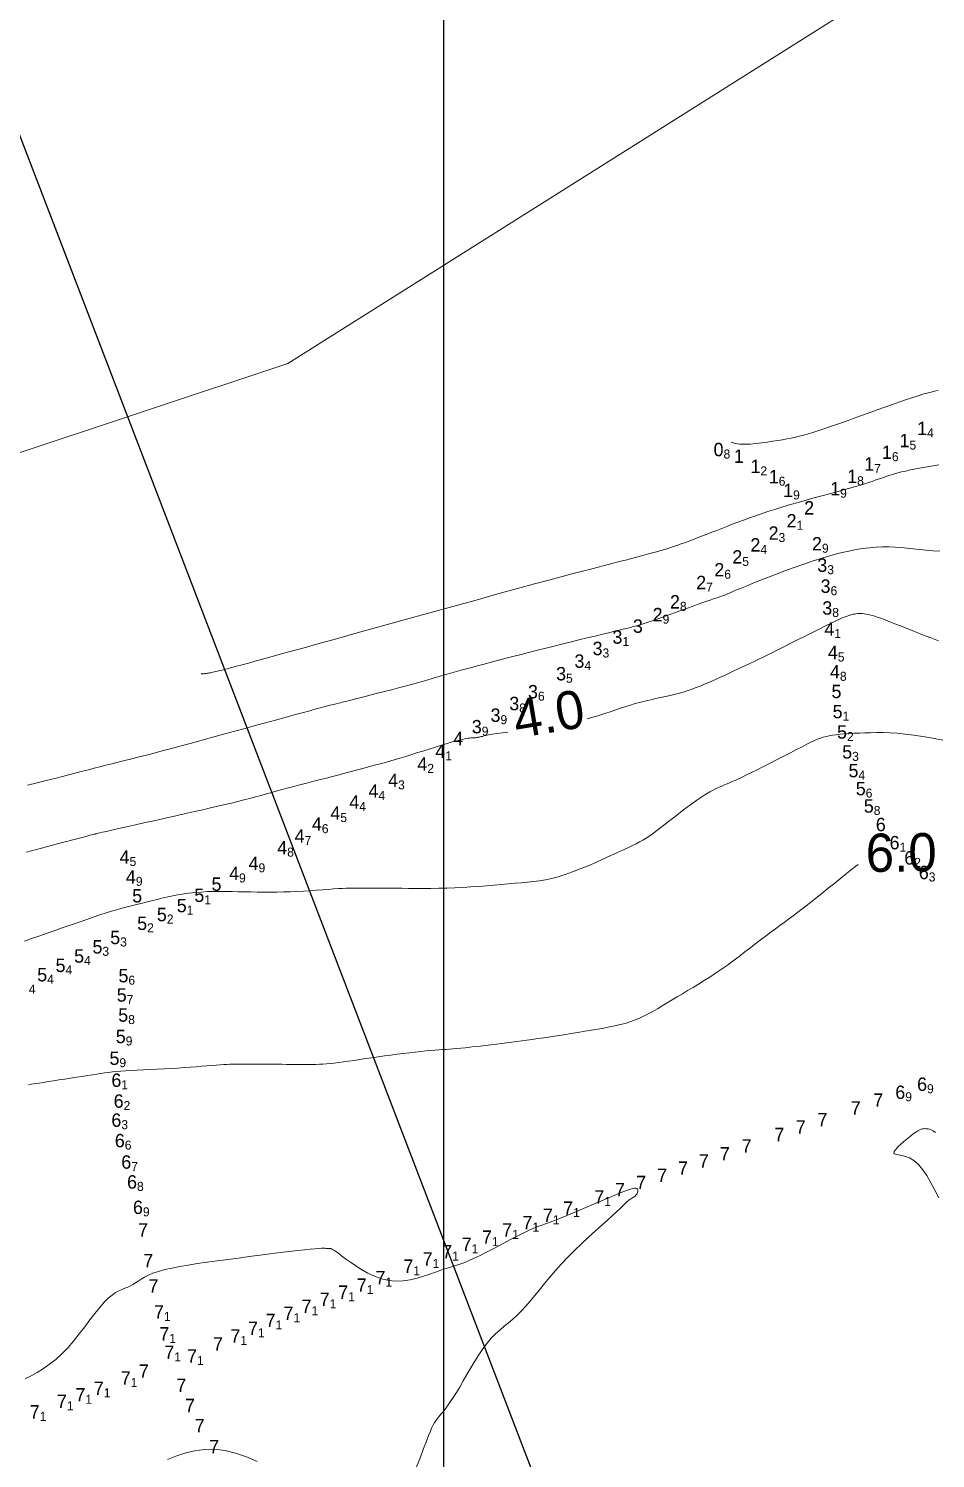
# Model space of a CAD drawing. Header units: millimetres. Extents: x 784883 to 785608, y 628235 to 628806.
# Drawn here: x 785178.3 to 785225.7, y 628418.7 to 628493.5 of the extents above; entities that cross this region are included whole.
import ezdxf
from ezdxf.enums import TextEntityAlignment as Align

# ---------------------------------------------------------------- set-up
doc = ezdxf.new("R2010")
doc.units = ezdxf.units.MM
for name, color, linetype in [('1_00', 1, 'Continuous'), ('2_00', 92, 'Continuous'), ('3_00', 92, 'Continuous'), ('4_00', 5, 'Continuous'), ('5_00', 252, 'Continuous'), ('6_00', 255, 'Continuous'), ('7_00', 255, 'Continuous'), ('linker_oever_lucht_foto_cottica_2017_dg2', 7, 'Continuous'), ('Projection_Grid', 7, 'Continuous')]:
    doc.layers.add(name, color=color, linetype=linetype)
doc.layers.add('Soundings', color=7, linetype='Continuous', true_color=0x000000)

msp = doc.modelspace()

# ---------------------------------------------------------------- linework, layer by layer
at = {"color": 240, "true_color": 0xed1f24}
msp.add_lwpolyline([(784920.923, 628393.089), (785176.533, 628491.18), (785223.928, 628367.673), (784968.319, 628269.583)], close=True, dxfattribs=at)
at = {"layer": '1_00', "color": 1, "linetype": 'Continuous', "lineweight": 0, "true_color": 0xff0000, "flags": 128}
msp.add_lwpolyline([(785215.047, 628471.843), (785215.249, 628471.78), (785215.488, 628471.746), (785215.754, 628471.736), (785216.04, 628471.745), (785216.338, 628471.769), (785216.638, 628471.804), (785216.934, 628471.845), (785217.216, 628471.889), (785217.479, 628471.931), (785217.724, 628471.973), (785217.956, 628472.016), (785218.18, 628472.06), (785218.399, 628472.108), (785218.618, 628472.16), (785218.84, 628472.217), (785219.072, 628472.282), (785219.315, 628472.355), (785219.572, 628472.436), (785219.844, 628472.525), (785220.133, 628472.623), (785220.439, 628472.729), (785220.765, 628472.844), (785221.11, 628472.968), (785221.477, 628473.1), (785221.866, 628473.241), (785222.269, 628473.387), (785222.678, 628473.535), (785223.087, 628473.681), (785223.486, 628473.823), (785223.867, 628473.957), (785224.223, 628474.079), (785224.546, 628474.186), (785224.829, 628474.276), (785225.078, 628474.35), (785225.299, 628474.411), (785225.5, 628474.462), (785225.688, 628474.506), (785225.869, 628474.546)], dxfattribs=at)
at = {"layer": '2_00', "color": 92, "linetype": 'Continuous', "lineweight": 0, "true_color": 0x00c000, "flags": 128}
msp.add_lwpolyline([(785187.306, 628459.734), (785187.33, 628459.727), (785187.358, 628459.723), (785187.39, 628459.722), (785187.425, 628459.724), (785187.464, 628459.727), (785187.506, 628459.733), (785187.549, 628459.739), (785187.595, 628459.747), (785187.641, 628459.755), (785187.69, 628459.764), (785187.742, 628459.773), (785187.797, 628459.784), (785187.858, 628459.796), (785187.924, 628459.81), (785187.997, 628459.826), (785188.078, 628459.844), (785188.167, 628459.865), (785188.271, 628459.889), (785188.393, 628459.919), (785188.538, 628459.955), (785188.712, 628460), (785188.918, 628460.054), (785189.164, 628460.119), (785189.452, 628460.196), (785189.789, 628460.288), (785190.186, 628460.397), (785190.651, 628460.525), (785191.196, 628460.676), (785191.831, 628460.852), (785192.567, 628461.056), (785193.415, 628461.292), (785194.384, 628461.561), (785195.478, 628461.864), (785196.668, 628462.195), (785197.921, 628462.542), (785199.199, 628462.896), (785200.468, 628463.247), (785201.692, 628463.585), (785202.837, 628463.901), (785203.865, 628464.183), (785204.752, 628464.425), (785205.508, 628464.63), (785206.153, 628464.804), (785206.707, 628464.951), (785207.188, 628465.078), (785207.619, 628465.19), (785208.018, 628465.293), (785208.405, 628465.392), (785208.795, 628465.492), (785209.19, 628465.594), (785209.583, 628465.696), (785209.971, 628465.797), (785210.349, 628465.897), (785210.713, 628465.995), (785211.057, 628466.091), (785211.378, 628466.182), (785211.672, 628466.27), (785211.943, 628466.354), (785212.195, 628466.436), (785212.432, 628466.517), (785212.658, 628466.598), (785212.879, 628466.679), (785213.098, 628466.762), (785213.319, 628466.849), (785213.548, 628466.939), (785213.784, 628467.032), (785214.029, 628467.129), (785214.282, 628467.229), (785214.544, 628467.332), (785214.815, 628467.438), (785215.096, 628467.546), (785215.387, 628467.656), (785215.689, 628467.767), (785216.001, 628467.88), (785216.326, 628467.995), (785216.662, 628468.11), (785217.011, 628468.226), (785217.374, 628468.343), (785217.75, 628468.46), (785218.141, 628468.578), (785218.546, 628468.695), (785218.959, 628468.811), (785219.374, 628468.926), (785219.785, 628469.037), (785220.185, 628469.145), (785220.567, 628469.248), (785220.925, 628469.345), (785221.252, 628469.436), (785221.544, 628469.519), (785221.802, 628469.596), (785222.031, 628469.666), (785222.235, 628469.731), (785222.417, 628469.791), (785222.581, 628469.848), (785222.732, 628469.901), (785222.873, 628469.951), (785223.008, 628469.999), (785223.142, 628470.047), (785223.279, 628470.093), (785223.424, 628470.139), (785223.581, 628470.186), (785223.756, 628470.234), (785223.952, 628470.284), (785224.174, 628470.336), (785224.425, 628470.39), (785224.7, 628470.446), (785224.993, 628470.503), (785225.296, 628470.558), (785225.604, 628470.611), (785225.909, 628470.661)], dxfattribs=at)
at = {"layer": '3_00', "color": 92, "linetype": 'Continuous', "lineweight": 0, "true_color": 0x00c000, "flags": 128}
msp.add_lwpolyline([(785178.229, 628453.896), (785178.72, 628454.019), (785179.196, 628454.138), (785179.644, 628454.252), (785180.054, 628454.356), (785180.427, 628454.452), (785180.773, 628454.542), (785181.097, 628454.626), (785181.406, 628454.706), (785181.708, 628454.784), (785182.01, 628454.862), (785182.318, 628454.941), (785182.638, 628455.022), (785182.972, 628455.106), (785183.319, 628455.192), (785183.681, 628455.283), (785184.055, 628455.377), (785184.444, 628455.476), (785184.846, 628455.579), (785185.262, 628455.687), (785185.691, 628455.8), (785186.134, 628455.918), (785186.591, 628456.041), (785187.06, 628456.168), (785187.543, 628456.3), (785188.039, 628456.436), (785188.548, 628456.576), (785189.07, 628456.72), (785189.603, 628456.867), (785190.14, 628457.015), (785190.674, 628457.162), (785191.194, 628457.306), (785191.695, 628457.443), (785192.166, 628457.572), (785192.599, 628457.69), (785192.988, 628457.795), (785193.324, 628457.886), (785193.611, 628457.962), (785193.855, 628458.025), (785194.06, 628458.078), (785194.231, 628458.121), (785194.374, 628458.157), (785194.493, 628458.187), (785194.594, 628458.212), (785194.682, 628458.234), (785194.766, 628458.255), (785194.852, 628458.276), (785194.949, 628458.301), (785195.066, 628458.331), (785195.21, 628458.368), (785195.39, 628458.414), (785195.613, 628458.47), (785195.885, 628458.539), (785196.198, 628458.619), (785196.54, 628458.706), (785196.901, 628458.798), (785197.27, 628458.894), (785197.637, 628458.989), (785197.989, 628459.082), (785198.316, 628459.17), (785198.61, 628459.251), (785198.874, 628459.326), (785199.115, 628459.396), (785199.339, 628459.462), (785199.552, 628459.525), (785199.76, 628459.587), (785199.97, 628459.649), (785200.187, 628459.712), (785200.418, 628459.777), (785200.661, 628459.845), (785200.917, 628459.915), (785201.185, 628459.987), (785201.464, 628460.061), (785201.754, 628460.138), (785202.053, 628460.217), (785202.361, 628460.298), (785202.678, 628460.381), (785203.004, 628460.467), (785203.342, 628460.555), (785203.694, 628460.647), (785204.06, 628460.741), (785204.443, 628460.839), (785204.845, 628460.941), (785205.266, 628461.048), (785205.708, 628461.158), (785206.162, 628461.27), (785206.62, 628461.383), (785207.073, 628461.494), (785207.51, 628461.601), (785207.924, 628461.701), (785208.305, 628461.794), (785208.645, 628461.877), (785208.935, 628461.949), (785209.18, 628462.009), (785209.385, 628462.06), (785209.556, 628462.103), (785209.699, 628462.138), (785209.818, 628462.169), (785209.921, 628462.195), (785210.012, 628462.218), (785210.097, 628462.24), (785210.183, 628462.263), (785210.274, 628462.289), (785210.376, 628462.319), (785210.495, 628462.356), (785210.637, 628462.403), (785210.808, 628462.461), (785211.013, 628462.533), (785211.256, 628462.619), (785211.529, 628462.718), (785211.825, 628462.825), (785212.134, 628462.937), (785212.446, 628463.05), (785212.753, 628463.162), (785213.046, 628463.268), (785213.316, 628463.364), (785213.555, 628463.449), (785213.765, 628463.522), (785213.947, 628463.585), (785214.104, 628463.639), (785214.239, 628463.684), (785214.354, 628463.722), (785214.451, 628463.755), (785214.533, 628463.782), (785214.602, 628463.806), (785214.66, 628463.827), (785214.708, 628463.845), (785214.749, 628463.861), (785214.783, 628463.875), (785214.813, 628463.889), (785214.84, 628463.901), (785214.865, 628463.913), (785214.892, 628463.927), (785214.928, 628463.943), (785214.98, 628463.967), (785215.057, 628464), (785215.168, 628464.047), (785215.32, 628464.11), (785215.522, 628464.193), (785215.782, 628464.299), (785216.105, 628464.43), (785216.484, 628464.582), (785216.908, 628464.749), (785217.367, 628464.927), (785217.849, 628465.109), (785218.344, 628465.291), (785218.842, 628465.467), (785219.332, 628465.632), (785219.804, 628465.781), (785220.258, 628465.914), (785220.695, 628466.03), (785221.114, 628466.129), (785221.516, 628466.211), (785221.901, 628466.276), (785222.271, 628466.323), (785222.625, 628466.353), (785222.965, 628466.366), (785223.293, 628466.364), (785223.614, 628466.35), (785223.931, 628466.327), (785224.249, 628466.297), (785224.571, 628466.262), (785224.901, 628466.227), (785225.243, 628466.193), (785225.599, 628466.162), (785225.966, 628466.134)], dxfattribs=at)
at = {"layer": '4_00', "color": 5, "linetype": 'Continuous', "lineweight": 0, "true_color": 0x1b0fee, "flags": 128}
for points in [[(785207.501, 628457.368), (785207.681, 628457.416), (785208.066, 628457.53), (785208.427, 628457.645), (785208.768, 628457.759), (785209.094, 628457.87), (785209.408, 628457.975), (785209.716, 628458.074), (785210.021, 628458.163), (785210.32, 628458.243), (785210.613, 628458.316), (785210.898, 628458.382), (785211.173, 628458.443), (785211.435, 628458.5), (785211.683, 628458.554), (785211.915, 628458.606), (785212.13, 628458.657), (785212.333, 628458.71), (785212.532, 628458.767), (785212.733, 628458.83), (785212.941, 628458.902), (785213.165, 628458.986), (785213.41, 628459.084), (785213.683, 628459.198), (785213.988, 628459.33), (785214.325, 628459.479), (785214.689, 628459.644), (785215.076, 628459.822), (785215.483, 628460.012), (785215.907, 628460.213), (785216.343, 628460.422), (785216.787, 628460.638), (785217.236, 628460.859), (785217.684, 628461.082), (785218.124, 628461.302), (785218.55, 628461.516), (785218.955, 628461.72), (785219.332, 628461.91), (785219.675, 628462.082), (785219.978, 628462.233), (785220.236, 628462.359), (785220.453, 628462.463), (785220.634, 628462.547), (785220.784, 628462.615), (785220.909, 628462.668), (785221.014, 628462.71), (785221.106, 628462.744), (785221.189, 628462.772), (785221.268, 628462.797), (785221.344, 628462.819), (785221.42, 628462.838), (785221.495, 628462.853), (785221.571, 628462.865), (785221.649, 628462.874), (785221.729, 628462.879), (785221.813, 628462.879), (785221.902, 628462.876), (785221.998, 628462.867), (785222.103, 628462.851), (785222.222, 628462.828), (785222.356, 628462.795), (785222.508, 628462.751), (785222.68, 628462.696), (785222.876, 628462.628), (785223.097, 628462.546), (785223.342, 628462.451), (785223.609, 628462.345), (785223.895, 628462.231), (785224.199, 628462.109), (785224.518, 628461.982), (785224.85, 628461.851), (785225.193, 628461.719), (785225.544, 628461.586), (785225.897, 628461.455)], [(785178.164, 628450.395), (785178.697, 628450.537), (785179.221, 628450.676), (785179.721, 628450.808), (785180.185, 628450.93), (785180.598, 628451.039), (785180.947, 628451.131), (785181.222, 628451.203), (785181.429, 628451.258), (785181.577, 628451.297), (785181.676, 628451.323), (785181.736, 628451.338), (785181.767, 628451.347), (785181.778, 628451.35), (785181.78, 628451.35), (785181.782, 628451.35), (785181.793, 628451.353), (785181.825, 628451.36), (785181.886, 628451.374), (785181.987, 628451.397), (785182.138, 628451.431), (785182.349, 628451.478), (785182.629, 628451.542), (785182.984, 628451.622), (785183.405, 628451.717), (785183.876, 628451.823), (785184.383, 628451.937), (785184.911, 628452.057), (785185.447, 628452.177), (785185.975, 628452.296), (785186.481, 628452.41), (785186.954, 628452.516), (785187.393, 628452.616), (785187.803, 628452.709), (785188.188, 628452.797), (785188.55, 628452.881), (785188.894, 628452.963), (785189.223, 628453.043), (785189.541, 628453.122), (785189.85, 628453.203), (785190.152, 628453.283), (785190.446, 628453.363), (785190.731, 628453.442), (785191.009, 628453.519), (785191.279, 628453.594), (785191.54, 628453.666), (785191.793, 628453.736), (785192.038, 628453.801), (785192.278, 628453.864), (785192.518, 628453.926), (785192.762, 628453.989), (785193.015, 628454.053), (785193.279, 628454.12), (785193.56, 628454.192), (785193.861, 628454.27), (785194.185, 628454.354), (785194.525, 628454.444), (785194.874, 628454.536), (785195.222, 628454.629), (785195.563, 628454.72), (785195.887, 628454.807), (785196.187, 628454.888), (785196.454, 628454.959), (785196.684, 628455.02), (785196.883, 628455.073), (785197.062, 628455.122), (785197.23, 628455.168), (785197.399, 628455.216), (785197.579, 628455.269), (785197.779, 628455.33), (785198.01, 628455.402), (785198.279, 628455.487), (785198.579, 628455.583), (785198.9, 628455.685), (785199.23, 628455.789), (785199.561, 628455.893), (785199.881, 628455.992), (785200.181, 628456.082), (785200.449, 628456.16), (785200.678, 628456.223), (785200.871, 628456.271), (785201.031, 628456.307), (785201.163, 628456.332), (785201.271, 628456.349), (785201.361, 628456.36), (785201.436, 628456.367), (785201.501, 628456.371), (785201.561, 628456.375), (785201.616, 628456.378), (785201.667, 628456.383), (785201.716, 628456.387), (785201.763, 628456.393), (785201.81, 628456.401), (785201.857, 628456.41), (785201.906, 628456.422), (785201.958, 628456.436), (785202.02, 628456.453), (785202.102, 628456.473), (785202.211, 628456.497), (785202.355, 628456.525), (785202.543, 628456.558), (785202.783, 628456.595), (785203.083, 628456.638), (785203.359, 628456.674)]]:
    msp.add_lwpolyline(points, dxfattribs=at)
at = {"layer": '5_00', "color": 252, "linetype": 'Continuous', "lineweight": 0, "true_color": 0x8e919d, "flags": 128}
msp.add_lwpolyline([(785178.066, 628445.743), (785178.429, 628445.867), (785178.806, 628445.998), (785179.199, 628446.135), (785179.607, 628446.279), (785180.026, 628446.426), (785180.448, 628446.573), (785180.865, 628446.718), (785181.269, 628446.857), (785181.654, 628446.988), (785182.012, 628447.107), (785182.336, 628447.213), (785182.621, 628447.302), (785182.872, 628447.377), (785183.098, 628447.441), (785183.309, 628447.498), (785183.512, 628447.55), (785183.716, 628447.601), (785183.931, 628447.654), (785184.163, 628447.711), (785184.421, 628447.776), (785184.702, 628447.847), (785185.002, 628447.921), (785185.317, 628447.995), (785185.643, 628448.067), (785185.977, 628448.134), (785186.313, 628448.194), (785186.649, 628448.244), (785186.98, 628448.282), (785187.308, 628448.308), (785187.632, 628448.326), (785187.955, 628448.335), (785188.278, 628448.338), (785188.6, 628448.336), (785188.923, 628448.331), (785189.249, 628448.325), (785189.578, 628448.318), (785189.91, 628448.311), (785190.245, 628448.306), (785190.583, 628448.302), (785190.924, 628448.301), (785191.268, 628448.303), (785191.615, 628448.309), (785191.965, 628448.32), (785192.317, 628448.335), (785192.667, 628448.354), (785193.011, 628448.376), (785193.345, 628448.399), (785193.664, 628448.423), (785193.964, 628448.445), (785194.24, 628448.466), (785194.489, 628448.483), (785194.708, 628448.496), (785194.9, 628448.504), (785195.07, 628448.51), (785195.224, 628448.513), (785195.368, 628448.513), (785195.505, 628448.513), (785195.642, 628448.512), (785195.784, 628448.51), (785195.936, 628448.51), (785196.101, 628448.509), (785196.28, 628448.509), (785196.477, 628448.509), (785196.695, 628448.509), (785196.935, 628448.508), (785197.201, 628448.507), (785197.494, 628448.505), (785197.816, 628448.502), (785198.165, 628448.499), (785198.536, 628448.497), (785198.925, 628448.496), (785199.329, 628448.498), (785199.743, 628448.503), (785200.163, 628448.513), (785200.585, 628448.527), (785201.006, 628448.547), (785201.424, 628448.572), (785201.835, 628448.601), (785202.238, 628448.633), (785202.632, 628448.665), (785203.013, 628448.699), (785203.379, 628448.731), (785203.73, 628448.762), (785204.063, 628448.791), (785204.383, 628448.82), (785204.696, 628448.854), (785205.007, 628448.896), (785205.323, 628448.95), (785205.648, 628449.02), (785205.99, 628449.108), (785206.352, 628449.22), (785206.739, 628449.356), (785207.144, 628449.512), (785207.556, 628449.682), (785207.967, 628449.86), (785208.366, 628450.039), (785208.744, 628450.212), (785209.092, 628450.373), (785209.4, 628450.517), (785209.661, 628450.638), (785209.882, 628450.742), (785210.076, 628450.836), (785210.251, 628450.927), (785210.419, 628451.022), (785210.59, 628451.129), (785210.776, 628451.254), (785210.986, 628451.404), (785211.227, 628451.585), (785211.497, 628451.791), (785211.786, 628452.015), (785212.087, 628452.248), (785212.391, 628452.483), (785212.692, 628452.711), (785212.982, 628452.926), (785213.252, 628453.119), (785213.497, 628453.285), (785213.717, 628453.424), (785213.916, 628453.541), (785214.097, 628453.639), (785214.262, 628453.722), (785214.415, 628453.792), (785214.558, 628453.854), (785214.693, 628453.911), (785214.826, 628453.965), (785214.96, 628454.022), (785215.101, 628454.082), (785215.255, 628454.15), (785215.427, 628454.229), (785215.623, 628454.321), (785215.849, 628454.43), (785216.11, 628454.559), (785216.409, 628454.708), (785216.738, 628454.875), (785217.086, 628455.053), (785217.444, 628455.236), (785217.8, 628455.419), (785218.144, 628455.597), (785218.465, 628455.763), (785218.754, 628455.911), (785219.001, 628456.038), (785219.213, 628456.145), (785219.397, 628456.233), (785219.56, 628456.305), (785219.711, 628456.364), (785219.857, 628456.412), (785220.006, 628456.452), (785220.165, 628456.485), (785220.342, 628456.514), (785220.537, 628456.54), (785220.748, 628456.563), (785220.976, 628456.582), (785221.22, 628456.599), (785221.479, 628456.614), (785221.752, 628456.626), (785222.039, 628456.636), (785222.339, 628456.644), (785222.656, 628456.648), (785222.991, 628456.645), (785223.349, 628456.633), (785223.732, 628456.611), (785224.143, 628456.574), (785224.586, 628456.522), (785225.063, 628456.452), (785225.575, 628456.362), (785226.111, 628456.256)], dxfattribs=at)
at = {"layer": '6_00', "color": 18, "linetype": 'Continuous', "lineweight": 0, "true_color": 0x000000, "flags": 128}
msp.add_lwpolyline([(785178.271, 628438.222), (785178.435, 628438.251), (785178.619, 628438.282), (785178.823, 628438.314), (785179.05, 628438.349), (785179.3, 628438.388), (785179.573, 628438.429), (785179.864, 628438.473), (785180.167, 628438.519), (785180.474, 628438.566), (785180.779, 628438.612), (785181.075, 628438.658), (785181.357, 628438.701), (785181.617, 628438.742), (785181.851, 628438.778), (785182.065, 628438.812), (785182.266, 628438.842), (785182.462, 628438.869), (785182.661, 628438.894), (785182.871, 628438.916), (785183.099, 628438.937), (785183.353, 628438.956), (785183.639, 628438.974), (785183.953, 628438.991), (785184.289, 628439.008), (785184.64, 628439.024), (785185.001, 628439.042), (785185.365, 628439.059), (785185.727, 628439.078), (785186.08, 628439.099), (785186.419, 628439.121), (785186.742, 628439.145), (785187.048, 628439.169), (785187.337, 628439.193), (785187.607, 628439.215), (785187.858, 628439.237), (785188.088, 628439.255), (785188.297, 628439.271), (785188.485, 628439.282), (785188.655, 628439.29), (785188.811, 628439.296), (785188.956, 628439.299), (785189.096, 628439.3), (785189.235, 628439.3), (785189.375, 628439.3), (785189.523, 628439.299), (785189.68, 628439.298), (785189.847, 628439.298), (785190.025, 628439.298), (785190.213, 628439.298), (785190.41, 628439.298), (785190.617, 628439.298), (785190.833, 628439.297), (785191.057, 628439.296), (785191.29, 628439.295), (785191.529, 628439.293), (785191.771, 628439.291), (785192.013, 628439.289), (785192.252, 628439.287), (785192.485, 628439.286), (785192.709, 628439.285), (785192.922, 628439.286), (785193.122, 628439.287), (785193.311, 628439.291), (785193.496, 628439.297), (785193.68, 628439.306), (785193.868, 628439.318), (785194.064, 628439.335), (785194.274, 628439.357), (785194.502, 628439.384), (785194.75, 628439.417), (785195.019, 628439.455), (785195.305, 628439.497), (785195.605, 628439.542), (785195.917, 628439.589), (785196.238, 628439.637), (785196.566, 628439.686), (785196.898, 628439.733), (785197.23, 628439.778), (785197.561, 628439.821), (785197.886, 628439.861), (785198.202, 628439.898), (785198.506, 628439.932), (785198.794, 628439.963), (785199.064, 628439.99), (785199.312, 628440.013), (785199.536, 628440.032), (785199.74, 628440.048), (785199.93, 628440.062), (785200.113, 628440.075), (785200.295, 628440.088), (785200.48, 628440.102), (785200.676, 628440.119), (785200.888, 628440.138), (785201.12, 628440.161), (785201.37, 628440.188), (785201.635, 628440.218), (785201.91, 628440.25), (785202.19, 628440.283), (785202.473, 628440.318), (785202.755, 628440.352), (785203.03, 628440.387), (785203.297, 628440.42), (785203.559, 628440.454), (785203.819, 628440.487), (785204.081, 628440.522), (785204.35, 628440.558), (785204.629, 628440.597), (785204.923, 628440.638), (785205.235, 628440.684), (785205.568, 628440.733), (785205.918, 628440.787), (785206.28, 628440.843), (785206.648, 628440.9), (785207.016, 628440.96), (785207.379, 628441.019), (785207.732, 628441.078), (785208.068, 628441.136), (785208.384, 628441.192), (785208.681, 628441.248), (785208.961, 628441.306), (785209.228, 628441.368), (785209.485, 628441.436), (785209.733, 628441.511), (785209.976, 628441.596), (785210.217, 628441.693), (785210.457, 628441.803), (785210.699, 628441.925), (785210.943, 628442.057), (785211.189, 628442.198), (785211.438, 628442.347), (785211.692, 628442.501), (785211.951, 628442.66), (785212.215, 628442.821), (785212.486, 628442.983), (785212.763, 628443.147), (785213.046, 628443.316), (785213.335, 628443.489), (785213.628, 628443.669), (785213.926, 628443.857), (785214.228, 628444.054), (785214.534, 628444.262), (785214.843, 628444.48), (785215.153, 628444.708), (785215.461, 628444.939), (785215.764, 628445.172), (785216.061, 628445.402), (785216.348, 628445.625), (785216.622, 628445.837), (785216.882, 628446.036), (785217.125, 628446.218), (785217.357, 628446.389), (785217.582, 628446.552), (785217.807, 628446.714), (785218.037, 628446.881), (785218.278, 628447.058), (785218.536, 628447.251), (785218.816, 628447.464), (785219.122, 628447.703), (785219.447, 628447.96), (785219.783, 628448.229), (785220.123, 628448.502), (785220.456, 628448.772), (785220.775, 628449.03), (785221.072, 628449.269), (785221.338, 628449.482), (785221.568, 628449.663), (785221.684, 628449.748)], dxfattribs=at)
at = {"layer": '7_00', "color": 18, "linetype": 'Continuous', "lineweight": 0, "true_color": 0x000000, "flags": 128}
for points in [[(785225.905, 628432.298), (785225.698, 628432.703), (785225.487, 628433.099), (785225.273, 628433.469), (785225.055, 628433.796), (785224.832, 628434.063), (785224.603, 628434.259), (785224.378, 628434.391), (785224.163, 628434.476), (785223.967, 628434.525), (785223.8, 628434.553), (785223.669, 628434.575), (785223.582, 628434.603), (785223.549, 628434.653), (785223.574, 628434.734), (785223.65, 628434.842), (785223.767, 628434.97), (785223.913, 628435.111), (785224.077, 628435.256), (785224.248, 628435.399), (785224.417, 628435.532), (785224.572, 628435.647), (785224.704, 628435.738), (785224.814, 628435.808), (785224.907, 628435.858), (785224.986, 628435.892), (785225.053, 628435.913), (785225.113, 628435.923), (785225.169, 628435.926), (785225.225, 628435.925), (785225.284, 628435.921), (785225.349, 628435.912), (785225.423, 628435.892), (785225.511, 628435.859), (785225.615, 628435.807), (785225.738, 628435.733)], [(785178.102, 628422.836), (785178.411, 628422.998), (785178.728, 628423.175), (785179.05, 628423.373), (785179.374, 628423.596), (785179.696, 628423.849), (785180.016, 628424.137), (785180.328, 628424.462), (785180.633, 628424.814), (785180.929, 628425.183), (785181.215, 628425.555), (785181.489, 628425.918), (785181.75, 628426.262), (785181.998, 628426.572), (785182.229, 628426.839), (785182.445, 628427.052), (785182.645, 628427.218), (785182.831, 628427.345), (785183.005, 628427.441), (785183.168, 628427.516), (785183.32, 628427.579), (785183.465, 628427.637), (785183.602, 628427.7), (785183.734, 628427.775), (785183.867, 628427.86), (785184.008, 628427.954), (785184.164, 628428.053), (785184.341, 628428.156), (785184.546, 628428.259), (785184.787, 628428.361), (785185.069, 628428.458), (785185.398, 628428.549), (785185.772, 628428.634), (785186.185, 628428.714), (785186.634, 628428.79), (785187.115, 628428.864), (785187.622, 628428.937), (785188.152, 628429.009), (785188.7, 628429.082), (785189.261, 628429.156), (785189.826, 628429.23), (785190.384, 628429.303), (785190.925, 628429.373), (785191.439, 628429.439), (785191.915, 628429.498), (785192.343, 628429.549), (785192.714, 628429.591), (785193.018, 628429.622), (785193.262, 628429.644), (785193.454, 628429.658), (785193.599, 628429.665), (785193.708, 628429.667), (785193.786, 628429.665), (785193.842, 628429.662), (785193.884, 628429.658), (785193.918, 628429.654), (785193.946, 628429.652), (785193.97, 628429.65), (785193.99, 628429.649), (785194.007, 628429.649), (785194.022, 628429.649), (785194.037, 628429.65), (785194.053, 628429.65), (785194.07, 628429.651), (785194.094, 628429.646), (785194.129, 628429.633), (785194.181, 628429.607), (785194.255, 628429.563), (785194.355, 628429.497), (785194.488, 628429.404), (785194.658, 628429.279), (785194.868, 628429.122), (785195.116, 628428.94), (785195.396, 628428.745), (785195.704, 628428.55), (785196.035, 628428.364), (785196.385, 628428.201), (785196.748, 628428.071), (785197.12, 628427.986), (785197.496, 628427.954), (785197.872, 628427.969), (785198.242, 628428.021), (785198.602, 628428.101), (785198.947, 628428.2), (785199.272, 628428.308), (785199.572, 628428.416), (785199.843, 628428.514), (785200.083, 628428.595), (785200.297, 628428.664), (785200.497, 628428.725), (785200.691, 628428.785), (785200.888, 628428.851), (785201.098, 628428.928), (785201.331, 628429.023), (785201.596, 628429.142), (785201.899, 628429.288), (785202.232, 628429.457), (785202.585, 628429.641), (785202.947, 628429.831), (785203.306, 628430.022), (785203.652, 628430.205), (785203.975, 628430.372), (785204.262, 628430.516), (785204.507, 628430.632), (785204.719, 628430.724), (785204.909, 628430.8), (785205.091, 628430.867), (785205.276, 628430.932), (785205.476, 628431.003), (785205.705, 628431.086), (785205.974, 628431.188), (785206.292, 628431.316), (785206.65, 628431.464), (785207.034, 628431.626), (785207.433, 628431.796), (785207.833, 628431.968), (785208.221, 628432.135), (785208.585, 628432.29), (785208.912, 628432.428), (785209.191, 628432.543), (785209.424, 628432.635), (785209.615, 628432.706), (785209.769, 628432.758), (785209.891, 628432.791), (785209.983, 628432.807), (785210.052, 628432.807), (785210.1, 628432.794), (785210.132, 628432.768), (785210.15, 628432.733), (785210.156, 628432.689), (785210.151, 628432.64), (785210.136, 628432.589), (785210.113, 628432.536), (785210.084, 628432.486), (785210.05, 628432.441), (785210.012, 628432.401), (785209.972, 628432.367), (785209.93, 628432.337), (785209.885, 628432.31), (785209.84, 628432.283), (785209.793, 628432.256), (785209.746, 628432.226), (785209.699, 628432.194), (785209.652, 628432.155), (785209.599, 628432.107), (785209.535, 628432.046), (785209.452, 628431.966), (785209.346, 628431.864), (785209.21, 628431.735), (785209.038, 628431.575), (785208.824, 628431.379), (785208.564, 628431.145), (785208.265, 628430.877), (785207.936, 628430.579), (785207.586, 628430.259), (785207.225, 628429.921), (785206.861, 628429.571), (785206.505, 628429.215), (785206.164, 628428.858), (785205.846, 628428.504), (785205.551, 628428.158), (785205.275, 628427.822), (785205.014, 628427.499), (785204.766, 628427.191), (785204.528, 628426.902), (785204.296, 628426.633), (785204.068, 628426.388), (785203.84, 628426.167), (785203.613, 628425.964), (785203.386, 628425.773), (785203.16, 628425.584), (785202.935, 628425.39), (785202.711, 628425.183), (785202.489, 628424.955), (785202.268, 628424.699), (785202.049, 628424.409), (785201.833, 628424.092), (785201.621, 628423.756), (785201.414, 628423.411), (785201.213, 628423.066), (785201.02, 628422.728), (785200.835, 628422.408), (785200.66, 628422.115), (785200.495, 628421.854), (785200.341, 628421.626), (785200.199, 628421.426), (785200.067, 628421.252), (785199.947, 628421.099), (785199.839, 628420.966), (785199.743, 628420.848), (785199.659, 628420.743), (785199.586, 628420.645), (785199.52, 628420.544), (785199.455, 628420.428), (785199.385, 628420.284), (785199.305, 628420.102), (785199.21, 628419.868), (785199.093, 628419.571), (785198.95, 628419.199), (785198.777, 628418.745), (785198.579, 628418.226)], [(785190.236, 628418.503), (785189.672, 628418.751), (785189.111, 628418.946), (785188.557, 628419.081), (785188.011, 628419.147), (785187.474, 628419.139), (785186.952, 628419.067), (785186.452, 628418.945), (785185.979, 628418.787), (785185.54, 628418.607)]]:
    msp.add_lwpolyline(points, dxfattribs=at)
at = {"layer": 'linker_oever_lucht_foto_cottica_2017_dg2', "color": 18, "linetype": 'Continuous', "lineweight": 20, "true_color": 0x000000}
for p, q in [((785242.626, 628507.971), (785191.847, 628475.959)), ((785191.847, 628475.959), (785063.699, 628433.364))]:
    msp.add_line(p, q, dxfattribs=at)
at = {"layer": 'Projection_Grid', "color": 18, "linetype": 'Continuous', "true_color": 0x000000}
msp.add_line((785200, 628260.771), (785200, 628779.935), dxfattribs=at)

# ---------------------------------------------------------------- texts
at = {"layer": '4_00', "color": 5, "true_color": 0x1b0fee}
msp.add_text('4.0', height=2, rotation=9.521, dxfattribs=at).set_placement((785203.82, 628456.345))
at = {"layer": '6_00', "color": 18, "true_color": 0x000000}
msp.add_text('6.0', height=2, rotation=0.702, dxfattribs=at).set_placement((785222.089, 628449.353))
at = {"layer": 'Soundings', "color": 1, "true_color": 0xff0000}
for s, p in [('1', (785225.29, 628472.57, 1.43)), ('1', (785224.37, 628471.93, 1.5)), ('0', (785214.64, 628471.46, 0.75)), ('1', (785215.7, 628471.11, 0.99)), ('1', (785223.45, 628471.32, 1.59)), ('1', (785216.57, 628470.58, 1.23)), ('1', (785222.52, 628470.7, 1.68)), ('1', (785217.53, 628470.04, 1.58)), ('1', (785221.63, 628470.06, 1.79)), ('1', (785218.28, 628469.32, 1.87)), ('1', (785220.74, 628469.41, 1.92))]:
    msp.add_text(s, height=0.7, dxfattribs=at).set_placement(p, align=Align.MIDDLE_RIGHT)
for s, p in [('4', (785225.29, 628472.57, 1.43)), ('8', (785214.64, 628471.46, 0.75)), ('5', (785224.37, 628471.93, 1.5)), ('7', (785222.52, 628470.7, 1.68)), ('6', (785223.45, 628471.32, 1.59)), ('2', (785216.57, 628470.58, 1.23)), ('6', (785217.53, 628470.04, 1.58)), ('8', (785221.63, 628470.06, 1.79)), ('9', (785218.28, 628469.32, 1.87)), ('9', (785220.74, 628469.41, 1.92))]:
    msp.add_text(s, height=0.472, dxfattribs=at).set_placement(p, align=Align.TOP_LEFT)
at = {"layer": 'Soundings', "color": 92, "true_color": 0x00c000}
for s, p in [('2', (785219.38, 628468.41, 2.03)), ('2', (785218.46, 628467.73, 2.12)), ('2', (785217.52, 628467.09, 2.26)), ('2', (785219.79, 628466.53, 2.9)), ('2', (785215.62, 628465.84, 2.51)), ('2', (785216.57, 628466.47, 2.39)), ('2', (785214.68, 628465.17, 2.63)), ('3', (785220.07, 628465.41, 3.28)), ('2', (785213.73, 628464.5, 2.72)), ('3', (785220.24, 628464.31, 3.56)), ('2', (785211.45, 628462.82, 2.93)), ('2', (785212.36, 628463.49, 2.83)), ('3', (785220.33, 628463.17, 3.8)), ('3', (785210.42, 628462.22, 3.02)), ('3', (785209.35, 628461.65, 3.13)), ('3', (785208.31, 628461.05, 3.25)), ('3', (785207.36, 628460.39, 3.38)), ('3', (785206.4, 628459.73, 3.5)), ('3', (785204.93, 628458.79, 3.6)), ('3', (785202.97, 628457.56, 3.89)), ('3', (785203.95, 628458.17, 3.75)), ('3', (785201.99, 628456.96, 3.93))]:
    msp.add_text(s, height=0.7, dxfattribs=at).set_placement(p, align=Align.MIDDLE_RIGHT)
for s, p in [('1', (785218.46, 628467.73, 2.12)), ('3', (785217.52, 628467.09, 2.26)), ('4', (785216.57, 628466.47, 2.39)), ('9', (785219.79, 628466.53, 2.9)), ('5', (785215.62, 628465.84, 2.51)), ('3', (785220.07, 628465.41, 3.28)), ('6', (785214.68, 628465.17, 2.63)), ('7', (785213.73, 628464.5, 2.72)), ('6', (785220.24, 628464.31, 3.56)), ('8', (785212.36, 628463.49, 2.83)), ('8', (785220.33, 628463.17, 3.8)), ('9', (785211.45, 628462.82, 2.93)), ('1', (785209.35, 628461.65, 3.13)), ('3', (785208.31, 628461.05, 3.25)), ('4', (785207.36, 628460.39, 3.38)), ('5', (785206.4, 628459.73, 3.5)), ('6', (785204.93, 628458.79, 3.6)), ('8', (785203.95, 628458.17, 3.75)), ('9', (785202.97, 628457.56, 3.89)), ('9', (785201.99, 628456.96, 3.93))]:
    msp.add_text(s, height=0.472, dxfattribs=at).set_placement(p, align=Align.TOP_LEFT)
at = {"layer": 'Soundings', "color": 5, "true_color": 0x1b0fee}
for p in [(785220.44, 628462.07, 4.13), (785201.02, 628456.34, 4.01), (785200.08, 628455.67, 4.09), (785199.14, 628455.01, 4.18), (785197.61, 628454.15, 4.27), (785196.58, 628453.59, 4.36), (785195.58, 628453.02, 4.44), (785183.56, 628450.14, 4.47)]:
    msp.add_text('4', height=0.7, dxfattribs=at).set_placement(p, align=Align.MIDDLE_RIGHT)
for s, p in [('1', (785220.44, 628462.07, 4.13)), ('1', (785200.08, 628455.67, 4.09)), ('2', (785199.14, 628455.01, 4.18)), ('3', (785197.61, 628454.15, 4.27)), ('4', (785196.58, 628453.59, 4.36)), ('4', (785195.58, 628453.02, 4.44)), ('5', (785183.56, 628450.14, 4.47))]:
    msp.add_text(s, height=0.472, dxfattribs=at).set_placement(p, align=Align.TOP_LEFT)
at = {"layer": 'Soundings', "color": 214, "true_color": 0x8c1b96}
for s, p in [('4', (785220.62, 628460.84, 4.51)), ('4', (785220.73, 628459.83, 4.82)), ('5', (785220.81, 628458.8, 4.97)), ('4', (785194.59, 628452.44, 4.52)), ('4', (785193.62, 628451.86, 4.62)), ('4', (785192.72, 628451.24, 4.72)), ('4', (785191.81, 628450.63, 4.81)), ('4', (785190.31, 628449.81, 4.88)), ('4', (785183.89, 628449.1, 4.88)), ('4', (785189.29, 628449.28, 4.94))]:
    msp.add_text(s, height=0.7, dxfattribs=at).set_placement(p, align=Align.MIDDLE_RIGHT)
for s, p in [('5', (785220.62, 628460.84, 4.51)), ('8', (785220.73, 628459.83, 4.82)), ('5', (785194.59, 628452.44, 4.52)), ('7', (785192.72, 628451.24, 4.72)), ('6', (785193.62, 628451.86, 4.62)), ('8', (785191.81, 628450.63, 4.81)), ('9', (785190.31, 628449.81, 4.88)), ('9', (785183.89, 628449.1, 4.88)), ('9', (785189.29, 628449.28, 4.94))]:
    msp.add_text(s, height=0.472, dxfattribs=at).set_placement(p, align=Align.TOP_LEFT)
at = {"layer": 'Soundings', "color": 252, "true_color": 0x8e919d}
for p in [(785220.87, 628457.75, 5.1), (785221.1, 628456.68, 5.21), (785221.37, 628455.64, 5.31), (785221.7, 628454.66, 5.42), (785188.37, 628448.72, 5), (785184.22, 628448.11, 5.03), (785187.47, 628448.14, 5.06), (785185.51, 628447.13, 5.16), (785186.55, 628447.6, 5.11), (785184.48, 628446.67, 5.21), (785183.07, 628445.93, 5.26), (785181.18, 628444.96, 5.35), (785182.14, 628445.44, 5.31), (785180.21, 628444.47, 5.37), (785179.25, 628443.98, 5.42)]:
    msp.add_text('5', height=0.7, dxfattribs=at).set_placement(p, align=Align.MIDDLE_RIGHT)
for s, p in [('1', (785220.87, 628457.75, 5.1)), ('2', (785221.1, 628456.68, 5.21)), ('3', (785221.37, 628455.64, 5.31)), ('4', (785221.7, 628454.66, 5.42)), ('1', (785186.55, 628447.6, 5.11)), ('1', (785187.47, 628448.14, 5.06)), ('2', (785184.48, 628446.67, 5.21)), ('2', (785185.51, 628447.13, 5.16)), ('3', (785183.07, 628445.93, 5.26)), ('3', (785182.14, 628445.44, 5.31)), ('4', (785180.21, 628444.47, 5.37)), ('4', (785181.18, 628444.96, 5.35)), ('4', (785179.25, 628443.98, 5.42)), ('4', (785178.29, 628443.46, 5.44))]:
    msp.add_text(s, height=0.472, dxfattribs=at).set_placement(p, align=Align.TOP_LEFT)
at = {"layer": 'Soundings', "color": 18, "true_color": 0x000000}
for s, p in [('5', (785222.08, 628453.72, 5.57)), ('5', (785222.5, 628452.81, 5.79)), ('6', (785223.13, 628451.84, 5.97)), ('6', (785223.85, 628450.89, 6.1)), ('6', (785224.62, 628450.09, 6.21)), ('6', (785225.38, 628449.33, 6.27)), ('5', (785183.5, 628443.93, 5.59)), ('5', (785183.41, 628442.92, 5.69)), ('5', (785183.49, 628441.87, 5.77)), ('5', (785183.36, 628440.75, 5.86)), ('5', (785183.03, 628439.61, 5.92)), ('6', (785183.13, 628438.46, 6.06)), ('6', (785225.29, 628438.25, 6.87)), ('6', (785183.25, 628437.37, 6.2)), ('7', (785223, 628437.42, 6.95)), ('6', (785224.15, 628437.83, 6.92)), ('7', (785221.82, 628437.01, 6.97)), ('6', (785183.13, 628436.37, 6.33)), ('7', (785218.94, 628436.01, 6.97)), ('7', (785220.08, 628436.4, 6.98)), ('6', (785183.31, 628435.3, 6.62)), ('7', (785217.82, 628435.62, 6.96)), ('7', (785214.97, 628434.61, 6.98)), ('7', (785216.11, 628435.02, 6.95)), ('6', (785183.65, 628434.18, 6.73)), ('7', (785212.78, 628433.86, 6.97)), ('7', (785213.87, 628434.23, 6.98)), ('6', (785183.95, 628433.14, 6.8)), ('7', (785210.59, 628433.11, 7)), ('7', (785211.69, 628433.48, 6.97)), ('7', (785208.4, 628432.35, 7.05)), ('7', (785209.48, 628432.73, 7.03)), ('6', (785184.26, 628431.81, 6.92)), ('7', (785205.71, 628431.39, 7.09)), ('7', (785206.77, 628431.77, 7.08)), ('7', (785184.53, 628430.63, 6.98)), ('7', (785203.58, 628430.63, 7.08)), ('7', (785204.64, 628431.01, 7.08)), ('7', (785201.46, 628429.87, 7.08)), ('7', (785202.52, 628430.25, 7.07)), ('7', (785199.42, 628429.11, 7.09)), ('7', (785200.44, 628429.49, 7.09)), ('7', (785184.8, 628429.02, 7.02)), ('7', (785198.41, 628428.73, 7.09)), ('7', (785185.07, 628427.69, 7.03)), ('7', (785195.97, 628427.74, 7.08)), ('7', (785196.95, 628428.13, 7.1)), ('7', (785194.03, 628427, 7.1)), ('7', (785195, 628427.37, 7.1)), ('7', (785185.36, 628426.34, 7.06)), ('7', (785192.14, 628426.27, 7.12)), ('7', (785193.08, 628426.63, 7.1)), ('7', (785190.28, 628425.48, 7.11)), ('7', (785191.2, 628425.89, 7.13)), ('7', (785185.64, 628425.19, 7.07)), ('7', (785188.45, 628424.66, 7.03)), ('7', (785189.36, 628425.08, 7.08)), ('7', (785185.9, 628424.22, 7.06)), ('7', (785187.09, 628424.03, 7.08)), ('7', (785184.57, 628423.24, 7.04)), ('7', (785183.62, 628422.88, 7.07)), ('7', (785186.53, 628422.5, 7.04)), ('7', (785180.28, 628421.66, 7.11)), ('7', (785181.25, 628422, 7.1)), ('7', (785182.21, 628422.34, 7.08)), ('7', (785178.86, 628421.11, 7.12)), ('7', (785186.98, 628421.44, 7.01)), ('7', (785187.49, 628420.39, 7.01)), ('7', (785188.25, 628419.29, 6.99))]:
    msp.add_text(s, height=0.7, dxfattribs=at).set_placement(p, align=Align.MIDDLE_RIGHT)
for s, p in [('6', (785222.08, 628453.72, 5.57)), ('8', (785222.5, 628452.81, 5.79)), ('1', (785223.85, 628450.89, 6.1)), ('2', (785224.62, 628450.09, 6.21)), ('3', (785225.38, 628449.33, 6.27)), ('6', (785183.5, 628443.93, 5.59)), ('7', (785183.41, 628442.92, 5.69)), ('8', (785183.49, 628441.87, 5.77)), ('9', (785183.36, 628440.75, 5.86)), ('9', (785183.03, 628439.61, 5.92)), ('1', (785183.13, 628438.46, 6.06)), ('9', (785224.15, 628437.83, 6.92)), ('9', (785225.29, 628438.25, 6.87)), ('2', (785183.25, 628437.37, 6.2)), ('3', (785183.13, 628436.37, 6.33)), ('6', (785183.31, 628435.3, 6.62)), ('7', (785183.65, 628434.18, 6.73)), ('8', (785183.95, 628433.14, 6.8)), ('9', (785184.26, 628431.81, 6.92)), ('1', (785206.77, 628431.77, 7.08)), ('1', (785208.4, 628432.35, 7.05)), ('1', (785204.64, 628431.01, 7.08)), ('1', (785205.71, 628431.39, 7.09)), ('1', (785202.52, 628430.25, 7.07)), ('1', (785203.58, 628430.63, 7.08)), ('1', (785200.44, 628429.49, 7.09)), ('1', (785201.46, 628429.87, 7.08)), ('1', (785198.41, 628428.73, 7.09)), ('1', (785199.42, 628429.11, 7.09)), ('1', (785196.95, 628428.13, 7.1)), ('1', (785195, 628427.37, 7.1)), ('1', (785195.97, 628427.74, 7.08)), ('1', (785193.08, 628426.63, 7.1)), ('1', (785194.03, 628427, 7.1)), ('1', (785185.36, 628426.34, 7.06)), ('1', (785191.2, 628425.89, 7.13)), ('1', (785192.14, 628426.27, 7.12)), ('1', (785185.64, 628425.19, 7.07)), ('1', (785189.36, 628425.08, 7.08)), ('1', (785190.28, 628425.48, 7.11)), ('1', (785185.9, 628424.22, 7.06)), ('1', (785187.09, 628424.03, 7.08)), ('1', (785183.62, 628422.88, 7.07)), ('1', (785181.25, 628422, 7.1)), ('1', (785182.21, 628422.34, 7.08)), ('1', (785180.28, 628421.66, 7.11)), ('1', (785178.86, 628421.11, 7.12))]:
    msp.add_text(s, height=0.472, dxfattribs=at).set_placement(p, align=Align.TOP_LEFT)

doc.saveas('drawing.dxf')
